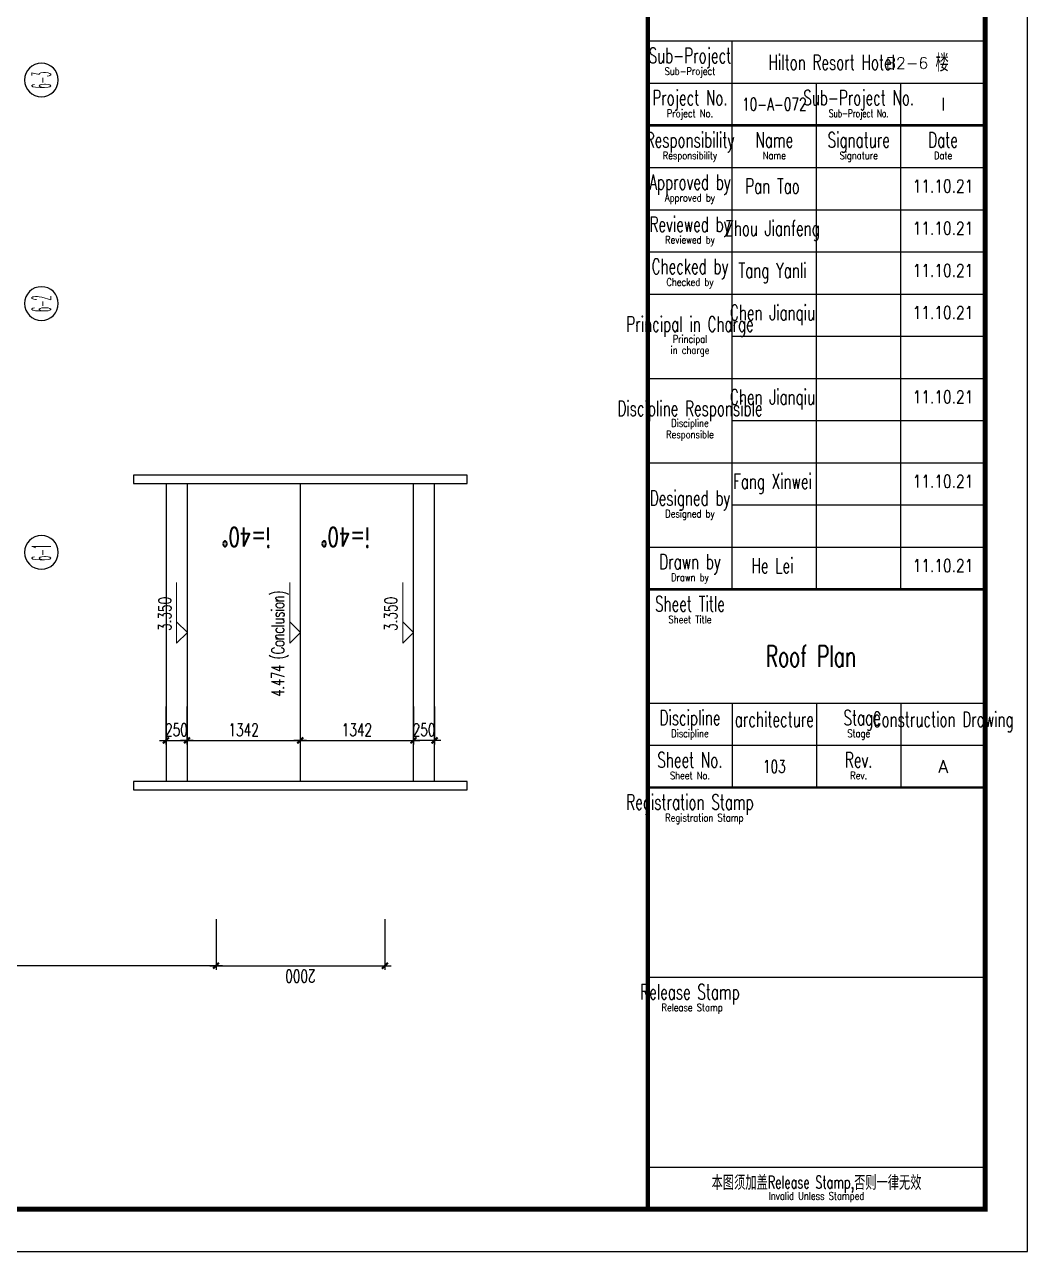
# Model space of a CAD drawing. Extents: x -176901 to -116100, y 26213 to 68263.
# Drawn here: x -129338 to -117451, y 26213 to 40758 of the extents above; entities that cross this region are included whole.
import ezdxf
from ezdxf.enums import TextEntityAlignment as Align

# ---------------------------------------------------------------- set-up
doc = ezdxf.new("R2010")
doc.units = 0
doc.header["$LTSCALE"] = 1000
doc.header["$MEASUREMENT"] = 0
doc.linetypes.add('ACAD_ISO08W100', pattern=[36, 24, -3, 6, -3])
doc.layers.get('0').update_dxf_attribs({"linetype": 'CONTINUOUS'})
doc.layers.get('Defpoints').update_dxf_attribs({"linetype": 'CONTINUOUS'})
for name, color, linetype in [('A-AXIS', 3, 'CONTINUOUS'), ('A-AXIS-TEXT', 7, 'CONTINUOUS'), ('A-DIM', 201, 'CONTINUOUS'), ('A-DOTE', 8, 'ACAD_ISO08W100'), ('A-PUB-DIM', 3, 'CONTINUOUS'), ('A-RAIN', 6, 'CONTINUOUS'), ('A-ROOF', 7, 'CONTINUOUS'), ('图框', 7, 'CONTINUOUS')]:
    doc.layers.add(name, color=color, linetype=linetype)
doc.layers.add('A-LEVEL', color=135, linetype='CONTINUOUS', lineweight=0)
doc.styles.add('COMPLEX', font='COMPLEX')
doc.styles.add('DIM_FONT', font='SIMPLEX', dxfattribs={"width": 0.7, "bigfont": 'GBCBIG'})
doc.styles.add('PRC-S', font='tjromans.shx', dxfattribs={"width": 0.7, "bigfont": 'tjhztxt.shx'})
doc.styles.add('TJHZTXT', font='tjromans.shx', dxfattribs={"width": 0.8, "bigfont": 'tjhztxt.shx'})
doc.styles.add('TKZ1_tjhts.shx', font='tjromant.shx', dxfattribs={"bigfont": 'tjhts.shx'})
doc.styles.add('TKZ2_tjkts.shx', font='tjromant.shx', dxfattribs={"bigfont": 'tjkts.shx'})
doc.styles.add('TONGJI-FONT', font='simplex.shx', dxfattribs={"width": 0.65})
doc.styles.add('zjz', font='tjromans.shx', dxfattribs={"width": 0.7, "height": 500, "bigfont": 'tjhztxt.shx'})
doc.dimstyles.new('DIM100', dxfattribs={"dimscale": 100, "dimtxt": 3, "dimasz": 0.01, "dimexe": 1, "dimexo": 1, "dimgap": 1, "dimtad": 1, "dimdec": 0, "dimtxsty": 'DIM_FONT', "dimblk1": '_DIMX', "dimblk2": '_DIMX', "dimsah": 1, "dimcen": 0.01, "dimclrd": 256, "dimclre": 256, "dimclrt": 7, "dimazin": 3, "dimtfac": 1, "dimtdec": 0, "dimtix": 1, "dimtmove": 2, "dimatfit": 3, "dimldrblk": '_DIMX', "dimfxl": 0, "dimtzin": 5, "dimarcsym": 0})

# ---------------------------------------------------------------- blocks, each defined once
blk = doc.blocks.new('_AXISO')
blk.add_circle((0, 0), 0.5)
at = {"layer": 'A-AXIS-TEXT', "style": 'COMPLEX', "width": 1.041667}
blk.add_attdef('A', text='', height=0.56, dxfattribs=at).set_placement((-0.25, -0.28), (0.25, -0.28), align=Align.FIT)
blk = doc.blocks.new('_DIMX')
blk.add_line((-150, 0), (150, 0))
at = {"const_width": 50}
blk.add_lwpolyline([(-70, -70), (70, 70)], dxfattribs=at)
blk = doc.blocks.new('*D10')
at = {"layer": 'A-PUB-DIM', "lineweight": -2}
for p, q in [((-26848, -10800), (-27448, -10800)), ((-27398, -17650), (-27398, -10800)), ((-26848, -17650), (-27448, -17650))]:
    blk.add_line(p, q, dxfattribs=at)
at = {"layer": 'Defpoints', "color": 0}
for p in [(-27398, -10800), (-26798, -10800), (-26798, -17650)]:
    blk.add_point(p, dxfattribs=at)
at = {"layer": 'A-PUB-DIM', "lineweight": -2, "xscale": 0.5, "yscale": 0.5, "zscale": 0.5}
for p, rotation in [((-27398, -10800), 90), ((-27398, -17650), 270)]:
    blk.add_blockref('_DIMX', p, dxfattribs=dict(at, rotation=rotation))
at = {"layer": 'A-PUB-DIM', "insert": (-27523, -14225), "char_height": 150, "attachment_point": 5, "rotation": 90, "style": 'DIM_FONT'}
blk.add_mtext('\\A1;6850', dxfattribs=at)
blk = doc.blocks.new('*D11')
at = {"layer": 'A-PUB-DIM', "lineweight": -2}
for p, q in [((-26848, -17650), (-27448, -17650)), ((-27398, -17651), (-27398, -19650)), ((-26848, -19650), (-27448, -19650))]:
    blk.add_line(p, q, dxfattribs=at)
at = {"layer": 'Defpoints', "color": 0}
for p in [(-26798, -17650), (-27398, -19650), (-26798, -19650)]:
    blk.add_point(p, dxfattribs=at)
at = {"layer": 'A-PUB-DIM', "lineweight": -2, "xscale": 0.5, "yscale": 0.5, "zscale": 0.5}
for p, rotation in [((-27398, -17650), 90), ((-27398, -19650), 270)]:
    blk.add_blockref('_DIMX', p, dxfattribs=dict(at, rotation=rotation))
at = {"layer": 'A-PUB-DIM', "insert": (-27523, -18650), "char_height": 150, "attachment_point": 5, "rotation": 90, "style": 'DIM_FONT'}
blk.add_mtext('\\A1;2000', dxfattribs=at)
blk = doc.blocks.new('A$C27EA7CCC')
at = {"layer": 'A-LEVEL', "linetype": 'ByBlock'}
blk.add_lwpolyline([(1018, 509), (509, 0), (0, 509), (2880, 509)], dxfattribs=at)
at = {"layer": 'A-LEVEL', "style": 'zjz', "width": 0.7}
for tag, p in [('-6.000（建筑）', (3635, 1346)), ('-6.300（结构）', (3635, 645))]:
    blk.add_attdef(tag, text='', height=600, dxfattribs=at).set_placement(p, align=Align.RIGHT)
blk = doc.blocks.new('*D115')
at = {"layer": 'A-DIM', "lineweight": -2}
for p, q in [((-127663, 32672), (-127663, 32222)), ((-127413, 32672), (-127413, 32222)), ((-127663, 32272), (-127664, 32272)), ((-127663, 32272), (-127413, 32272)), ((-127412, 32272), (-127412, 32272))]:
    blk.add_line(p, q, dxfattribs=at)
at = {"layer": 'Defpoints', "color": 0}
for p in [(-127663, 32722), (-127413, 32722), (-127413, 32272)]:
    blk.add_point(p, dxfattribs=at)
at = {"layer": 'A-DIM', "lineweight": -2, "xscale": 0.5, "yscale": 0.5, "zscale": 0.5}
blk.add_blockref('_DIMX', (-127663, 32272), dxfattribs=at)
at = {"layer": 'A-DIM', "lineweight": -2, "xscale": 0.5, "yscale": 0.5, "zscale": 0.5, "rotation": 180}
blk.add_blockref('_DIMX', (-127413, 32272), dxfattribs=at)
at = {"layer": 'A-DIM', "insert": (-127538, 32397), "char_height": 150, "attachment_point": 5, "style": 'DIM_FONT'}
blk.add_mtext('\\A1;250', dxfattribs=at)
blk = doc.blocks.new('*D116')
at = {"layer": 'A-DIM', "lineweight": -2}
for p, q in [((-127413, 32672), (-127413, 32222)), ((-126070, 32672), (-126070, 32222)), ((-127412, 32272), (-126071, 32272))]:
    blk.add_line(p, q, dxfattribs=at)
at = {"layer": 'Defpoints', "color": 0}
for p in [(-127413, 32722), (-126070, 32722), (-126070, 32272)]:
    blk.add_point(p, dxfattribs=at)
at = {"layer": 'A-DIM', "lineweight": -2, "xscale": 0.5, "yscale": 0.5, "zscale": 0.5, "rotation": 180}
blk.add_blockref('_DIMX', (-127413, 32272), dxfattribs=at)
at = {"layer": 'A-DIM', "lineweight": -2, "xscale": 0.5, "yscale": 0.5, "zscale": 0.5}
blk.add_blockref('_DIMX', (-126070, 32272), dxfattribs=at)
at = {"layer": 'A-DIM', "insert": (-126741, 32397), "char_height": 150, "attachment_point": 5, "style": 'DIM_FONT'}
blk.add_mtext('\\A1;1342', dxfattribs=at)
blk = doc.blocks.new('*D117')
at = {"layer": 'A-DIM', "lineweight": -2}
for p, q in [((-126070, 32672), (-126070, 32222)), ((-124728, 32672), (-124728, 32222)), ((-126070, 32272), (-124728, 32272))]:
    blk.add_line(p, q, dxfattribs=at)
at = {"layer": 'Defpoints', "color": 0}
for p in [(-126070, 32722), (-124728, 32722), (-124728, 32272)]:
    blk.add_point(p, dxfattribs=at)
at = {"layer": 'A-DIM', "lineweight": -2, "xscale": 0.5, "yscale": 0.5, "zscale": 0.5, "rotation": 180}
blk.add_blockref('_DIMX', (-126070, 32272), dxfattribs=at)
at = {"layer": 'A-DIM', "lineweight": -2, "xscale": 0.5, "yscale": 0.5, "zscale": 0.5}
blk.add_blockref('_DIMX', (-124728, 32272), dxfattribs=at)
at = {"layer": 'A-DIM', "insert": (-125399, 32397), "char_height": 150, "attachment_point": 5, "style": 'DIM_FONT'}
blk.add_mtext('\\A1;1342', dxfattribs=at)
blk = doc.blocks.new('*D118')
at = {"layer": 'A-DIM', "lineweight": -2}
for p, q in [((-124728, 32672), (-124728, 32222)), ((-124478, 32672), (-124478, 32222)), ((-124728, 32272), (-124729, 32272)), ((-124478, 32272), (-124728, 32272)), ((-124477, 32272), (-124477, 32272))]:
    blk.add_line(p, q, dxfattribs=at)
at = {"layer": 'Defpoints', "color": 0}
for p in [(-124728, 32722), (-124478, 32722), (-124728, 32272)]:
    blk.add_point(p, dxfattribs=at)
at = {"layer": 'A-DIM', "lineweight": -2, "xscale": 0.5, "yscale": 0.5, "zscale": 0.5}
for p, rotation in [((-124728, 32272), 359.9999999999866), ((-124478, 32272), 179.9999999999867)]:
    blk.add_blockref('_DIMX', p, dxfattribs=dict(at, rotation=rotation))
at = {"layer": 'A-DIM', "insert": (-124603, 32397), "char_height": 150, "attachment_point": 5, "style": 'DIM_FONT'}
blk.add_mtext('\\A1;250', dxfattribs=at)
blk = doc.blocks.new('TJAD_TK_A0')
at = {"layer": '图框'}
for p, q in [((2162, -441.7), (2162, 399.3)), ((2072, -154.7), (2152, -154.7)), ((2092, -284.7), (2092, -154.7)), ((2072, -164.7), (2152, -164.7)), ((2112, -284.7), (2112, -164.7)), ((2132, -284.7), (2132, -164.7)), ((2072, -184.7), (2152, -184.7)), ((2072, -194.7), (2152, -194.7)), ((2072, -204.7), (2152, -204.7)), ((2072, -214.7), (2152, -214.7)), ((2092, -224.7), (2152, -224.7)), ((2072, -234.7), (2152, -234.7)), ((2092, -244.7), (2152, -244.7)), ((2072, -254.7), (2152, -254.7)), ((2092, -264.7), (2152, -264.7)), ((2072, -274.7), (2152, -274.7)), ((2072, -311.7), (2152, -311.7)), ((2092, -311.7), (2092, -331.7)), ((2112, -311.7), (2112, -331.7)), ((2132, -311.7), (2132, -331.7)), ((2072, -321.7), (2152, -321.7)), ((2072, -376.7), (2152, -376.7)), ((2072, -421.7), (2152, -421.7)), ((973, -441.7), (2162, -441.7))]:
    blk.add_line(p, q, dxfattribs=at)
at = {"layer": '图框', "const_width": 1.2}
blk.add_lwpolyline([(2152, -431.7), (2152, 389.3), (998, 389.3), (998, -431.7)], close=True, dxfattribs=at)
at = {"layer": '图框'}
for points, const_width in [([(2072, 389.3), (2072, -431.7)], 1), ([(2072, -174.7), (2152, -174.7)], 0.6), ([(2072, -284.7), (2152, -284.7)], 0.6), ([(2072, -331.7), (2152, -331.7)], 0.6)]:
    blk.add_lwpolyline(points, dxfattribs=dict(at, const_width=const_width))
for s, height, style, width, p in [('Sub-Project', 3.6, 'TONGJI-FONT', 0.65, (2082, -158.16)), ('Sub-Project', 1.8, 'TKZ2_tjkts.shx', 0.8, (2082, -161.86)), ('Project No.', 3.6, 'TONGJI-FONT', 0.65, (2082, -168.16)), ('Sub-Project No.', 3.6, 'TONGJI-FONT', 0.65, (2122, -168.16)), ('Project No.', 1.8, 'TKZ2_tjkts.shx', 0.8, (2082, -171.86)), ('Sub-Project No.', 1.8, 'TKZ2_tjkts.shx', 0.7, (2122, -171.86)), ('Responsibility', 3.6, 'TONGJI-FONT', 0.65, (2082, -178.16)), ('Name', 3.6, 'TONGJI-FONT', 0.65, (2102, -178.16)), ('Signature', 3.6, 'TONGJI-FONT', 0.65, (2122, -178.16)), ('Date', 3.6, 'TONGJI-FONT', 0.65, (2142, -178.16)), ('Responsibility', 1.8, 'TKZ2_tjkts.shx', 0.8, (2082, -181.86)), ('Name', 1.8, 'TKZ2_tjkts.shx', 0.8, (2102, -181.86)), ('Signature', 1.8, 'TKZ2_tjkts.shx', 0.8, (2122, -181.86)), ('Date', 1.8, 'TKZ2_tjkts.shx', 0.8, (2142, -181.86)), ('Approved by', 3.6, 'TONGJI-FONT', 0.65, (2082, -188.16)), ('Approved by', 1.8, 'TKZ2_tjkts.shx', 0.8, (2082, -191.86)), ('Reviewed by', 3.6, 'TONGJI-FONT', 0.65, (2082, -198.16)), ('Reviewed by', 1.8, 'TKZ2_tjkts.shx', 0.8, (2082, -201.86)), ('Checked by', 3.6, 'TONGJI-FONT', 0.65, (2082, -208.16)), ('Checked by', 1.8, 'TKZ2_tjkts.shx', 0.8, (2082, -211.86)), ('Principal in Charge', 3.6, 'TONGJI-FONT', 0.65, (2082, -221.83)), ('Principal', 1.8, 'TKZ2_tjkts.shx', 0.8, (2082, -225.35)), ('in charge', 1.8, 'TKZ2_tjkts.shx', 0.8, (2082, -228)), ('Discipline Responsible', 3.6, 'TONGJI-FONT', 0.65, (2082, -241.83)), ('Responsible', 1.8, 'TKZ2_tjkts.shx', 0.8, (2082, -248)), ('Discipline', 1.8, 'TKZ2_tjkts.shx', 0.8, (2082, -245.28)), ('Designed by', 3.6, 'TONGJI-FONT', 0.65, (2082, -263.06)), ('Designed by', 1.8, 'TKZ2_tjkts.shx', 0.8, (2082, -266.76)), ('Drawn by', 3.6, 'TONGJI-FONT', 0.65, (2082, -278.16)), ('Drawn by', 1.8, 'TKZ2_tjkts.shx', 0.8, (2082, -281.86)), ('Sheet Title', 3.6, 'TONGJI-FONT', 0.65, (2082, -288.16)), ('Sheet Title', 1.8, 'TKZ2_tjkts.shx', 0.8, (2082, -291.86)), ('Discipline', 3.6, 'TONGJI-FONT', 0.65, (2082, -315.16)), (' Stage', 3.6, 'TONGJI-FONT', 0.65, (2122, -315.16)), ('Discipline', 1.8, 'TKZ2_tjkts.shx', 0.8, (2082, -318.86)), ('Stage', 1.8, 'TKZ2_tjkts.shx', 0.8, (2122, -318.86)), ('Sheet No.', 3.6, 'TONGJI-FONT', 0.65, (2082, -325.16)), ('Rev.', 3.6, 'TONGJI-FONT', 0.65, (2122, -325.16)), ('Sheet No.', 1.8, 'TKZ2_tjkts.shx', 0.8, (2082, -328.86)), ('Rev.', 1.8, 'TKZ2_tjkts.shx', 0.8, (2122, -328.86)), ('Registration Stamp', 3.6, 'TONGJI-FONT', 0.65, (2082, -335.16)), ('Registration Stamp', 1.8, 'TKZ2_tjkts.shx', 0.8, (2085.41, -338.86)), ('Release Stamp', 3.6, 'TONGJI-FONT', 0.65, (2082, -380.16)), ('Release Stamp', 1.8, 'TKZ2_tjkts.shx', 0.8, (2082.52, -383.86)), ('本图须加盖Release Stamp,否则一律无效', 3, 'TONGJI-FONT', 0.65, (2112, -425.28)), ('Invalid Unless Stamped', 1.8, 'TKZ2_tjkts.shx', 0.8, (2112, -428.53))]:
    blk.add_text(s, height=height, dxfattribs=dict(at, style=style, width=width)).set_placement(p, align=Align.MIDDLE_CENTER)
blk = doc.blocks.new('Grid')
at = {"layer": 'A-AXIS'}
ref = blk.add_blockref('_AXISO', (-22498.2, -15580), dxfattribs=dict(at, xscale=-400.0000000232831, yscale=399.9999999941792, zscale=400, rotation=180))
ref.add_attrib('A', '6-1', dxfattribs={"layer": 'A-AXIS-TEXT', "height": 224, "style": 'COMPLEX', "width": 0.334578}).set_placement((-22598.2, -15692), (-22401.9, -15692), align=Align.FIT)
ref = blk.add_blockref('_AXISO', (-19548.2, -15580), dxfattribs=dict(at, xscale=-400.0000000232831, yscale=399.9999999941792, zscale=400, rotation=180))
ref.add_attrib('A', '6-2', dxfattribs={"layer": 'A-AXIS-TEXT', "height": 224, "style": 'COMPLEX', "width": 0.306696}).set_placement((-19648.2, -15692), (-19451.9, -15692), align=Align.FIT)
ref = blk.add_blockref('_AXISO', (-16898.2, -15580), dxfattribs=dict(at, xscale=-400.0000000232831, yscale=399.9999999941792, zscale=400, rotation=180))
ref.add_attrib('A', '6-3', dxfattribs={"layer": 'A-AXIS-TEXT', "height": 224, "style": 'COMPLEX', "width": 0.306696}).set_placement((-16998.2, -15692), (-16801.9, -15692), align=Align.FIT)
at = {"layer": 'A-PUB-DIM'}
for base, p2, angle, picture, middle in [((-27398.2, -10800), (-26797.5, -10800), 270, '*D10', (-27523.2, -14225)), ((-27398.2, -19650), (-26797.5, -19650), 90, '*D11', (-27523.2, -18650))]:
    dim = blk.add_linear_dim(base=base, p1=(-26797.5, -17650), p2=p2, angle=angle, dimstyle='DIM100', override={"dimscale": 50, "dimclrt": 256}, dxfattribs=at)
    dim.commit()
    dim.dimension.update_dxf_attribs({"geometry": picture, "text_midpoint": middle})

msp = doc.modelspace()

# ---------------------------------------------------------------- linework, layer by layer
at = {"layer": 'A-PUB-DIM', "linetype": 'Continuous', "flags": 128}
for points in [[(-127302.8, 34837.5, 0, 75, 0), (-127152.8, 34837.5, 0, 0, 0), (-126204.5, 34837.5, 0, 0, 0)], [(-124832.7, 34837.5, 0, 75, 0), (-124982.7, 34837.5, 0, 0, 0), (-125931.1, 34837.5, 0, 0, 0)]]:
    msp.add_lwpolyline(points, format="xyseb", dxfattribs=at)
at = {"layer": 'A-RAIN'}
for p, q in [((-127407.8, 31785.2), (-127407.8, 35315.2)), ((-124727.8, 31785.2), (-124727.8, 35315.2))]:
    msp.add_line(p, q, dxfattribs=at)
at = {"layer": 'A-ROOF'}
for p, q in [((-127657.8, 35315.2), (-127657.8, 31785.2)), ((-126067.8, 31785.2), (-126067.8, 35315.2)), ((-124477.8, 31785.2), (-124477.8, 35315.2))]:
    msp.add_line(p, q, dxfattribs=at)
for points in [[(-128045.3, 35315.2), (-124090.2, 35315.2), (-124090.2, 35415.2), (-128045.3, 35415.2)], [(-124090.2, 31685.2), (-124090.2, 31785.2), (-128045.3, 31785.2), (-128045.3, 31685.2)]]:
    msp.add_lwpolyline(points, close=True, dxfattribs=at)

# ---------------------------------------------------------------- block references
at = {"layer": 'A-DOTE', "rotation": 90}
msp.add_blockref('Grid', (-144717.8, 56998.5), dxfattribs=at)
at = {"layer": 'A-LEVEL', "linetype": 'ByBlock'}
ref = msp.add_blockref('A$C27EA7CCC', (-127407.8, 33423), dxfattribs=dict(at, xscale=0.25, yscale=0.25, zscale=0.25, rotation=90))
ref.add_attrib('-6.000（建筑）', '3.350', dxfattribs={"height": 150, "rotation": 90, "style": 'TJHZTXT', "width": 0.7}).set_placement((-127600.2, 33973.5), align=Align.RIGHT)
ref = msp.add_blockref('A$C27EA7CCC', (-126067.8, 33423), dxfattribs=dict(at, xscale=0.25, yscale=0.25, zscale=0.25, rotation=90))
ref.add_attrib('-6.000（建筑）', '4.474 (Conclusion)', dxfattribs={"height": 150, "rotation": 90, "style": 'TONGJI-FONT', "width": 0.65}).set_placement((-126260.2, 34049.1), align=Align.RIGHT)
ref = msp.add_blockref('A$C27EA7CCC', (-124727.8, 33423), dxfattribs=dict(at, xscale=0.25, yscale=0.25, zscale=0.25, rotation=90))
ref.add_attrib('-6.000（建筑）', '3.350', dxfattribs={"height": 150, "rotation": 90, "style": 'TJHZTXT', "width": 0.7}).set_placement((-124920.2, 33973.5), align=Align.RIGHT)
at = {"layer": '图框', "xscale": 50, "yscale": 50, "zscale": 50}
msp.add_blockref('TJAD_TK_A0', (-225550.9, 48298.1), dxfattribs=at)

# ---------------------------------------------------------------- texts
at = {"layer": 'A-RAIN', "style": 'PRC-S', "width": 0.7}
for p in [(-126421.9, 34794.4), (-125247.2, 34794.4)]:
    msp.add_text('i=40%%D', height=225, rotation=180, dxfattribs=at).set_placement(p)
at = {"layer": '图框'}
for s, height, style, width, p in [('Hilton Resort Hotel    楼', 180, 'TONGJI-FONT', 0.65, (-119450.9, 40310.4)), ('10-A-072', 150, 'TKZ1_tjhts.shx', 0.7, (-120450.8, 39813)), ('Pan Tao', 180, 'TONGJI-FONT', 0.65, (-120472.4, 38843.1)), ('11.10.21', 150, 'TKZ1_tjhts.shx', 0.8, (-118452.5, 38843.1)), ('Zhou Jianfeng', 180, 'TONGJI-FONT', 0.65, (-120472.4, 38343.1)), ('11.10.21', 150, 'TKZ1_tjhts.shx', 0.8, (-118452.5, 38343.1)), ('Tang Yanli', 180, 'TONGJI-FONT', 0.65, (-120472.4, 37843.1)), ('11.10.21', 150, 'TKZ1_tjhts.shx', 0.8, (-118452.5, 37843.1)), ('Chen Jianqiu', 180, 'TONGJI-FONT', 0.65, (-120472.4, 37343.1)), ('11.10.21', 150, 'TKZ1_tjhts.shx', 0.8, (-118452.5, 37343.1)), ('Chen Jianqiu', 180, 'TONGJI-FONT', 0.65, (-120472.4, 36343.1)), ('11.10.21', 150, 'TKZ1_tjhts.shx', 0.8, (-118452.5, 36343.1)), ('Fang Xinwei', 180, 'TONGJI-FONT', 0.65, (-120472.4, 35343.1)), ('11.10.21', 150, 'TKZ1_tjhts.shx', 0.8, (-118452.5, 35343.1)), ('He Lei', 180, 'TONGJI-FONT', 0.65, (-120472.4, 34343.1)), ('11.10.21', 150, 'TKZ1_tjhts.shx', 0.8, (-118452.5, 34343.1)), ('architecture', 180, 'TONGJI-FONT', 0.65, (-120450.9, 32520.9)), ('Construction Drawing', 180, 'TONGJI-FONT', 0.65, (-118450.9, 32520.9)), ('103', 150, 'TKZ1_tjhts.shx', 0.7, (-120450.9, 31962.9))]:
    msp.add_text(s, height=height, dxfattribs=dict(at, style=style, width=width)).set_placement(p, align=Align.MIDDLE_CENTER)
at = {"layer": '图框', "style": 'TKZ1_tjhts.shx'}
for s, height, p in [('B2-6', 135, (-118878.4, 40301.1)), ('I', 150, (-118450.9, 39812.9)), ('A', 150, (-118450.9, 31962.9)), ('A', 150, (-118450.9, 31962.9))]:
    msp.add_text(s, height=height, dxfattribs=at).set_placement(p, align=Align.MIDDLE_CENTER)
at = {"layer": '图框', "style": 'TONGJI-FONT', "width": 0.65}
msp.add_text('Roof Plan', height=250, dxfattribs=at).set_placement((-120553.9, 33144.8))

# ---------------------------------------------------------------- dimensions: what is measured, and where the dimension line sits
at = {"layer": 'A-DIM'}
for p1, p2, distance, picture, middle in [((-127662.7, 32722.5), (-127412.7, 32722.5), -450, '*D115', (-127537.7, 32397.5)), ((-127412.7129, 32722.4914), (-126070.239, 32722.4914), -450, '*D116', (-126741.476, 32397.4914)), ((-126070.2, 32722.5), (-124727.8, 32722.5), -450, '*D117', (-125399, 32397.5)), ((-124477.8, 32722.5), (-124727.8, 32722.5), 450, '*D118', (-124602.8, 32397.5))]:
    dim = msp.add_aligned_dim(p1=p1, p2=p2, distance=distance, dimstyle='DIM100', override={"dimscale": 50, "dimclrt": 256}, dxfattribs=at)
    dim.commit()
    dim.dimension.update_dxf_attribs({"geometry": picture, "text_midpoint": middle})

doc.saveas('drawing.dxf')
